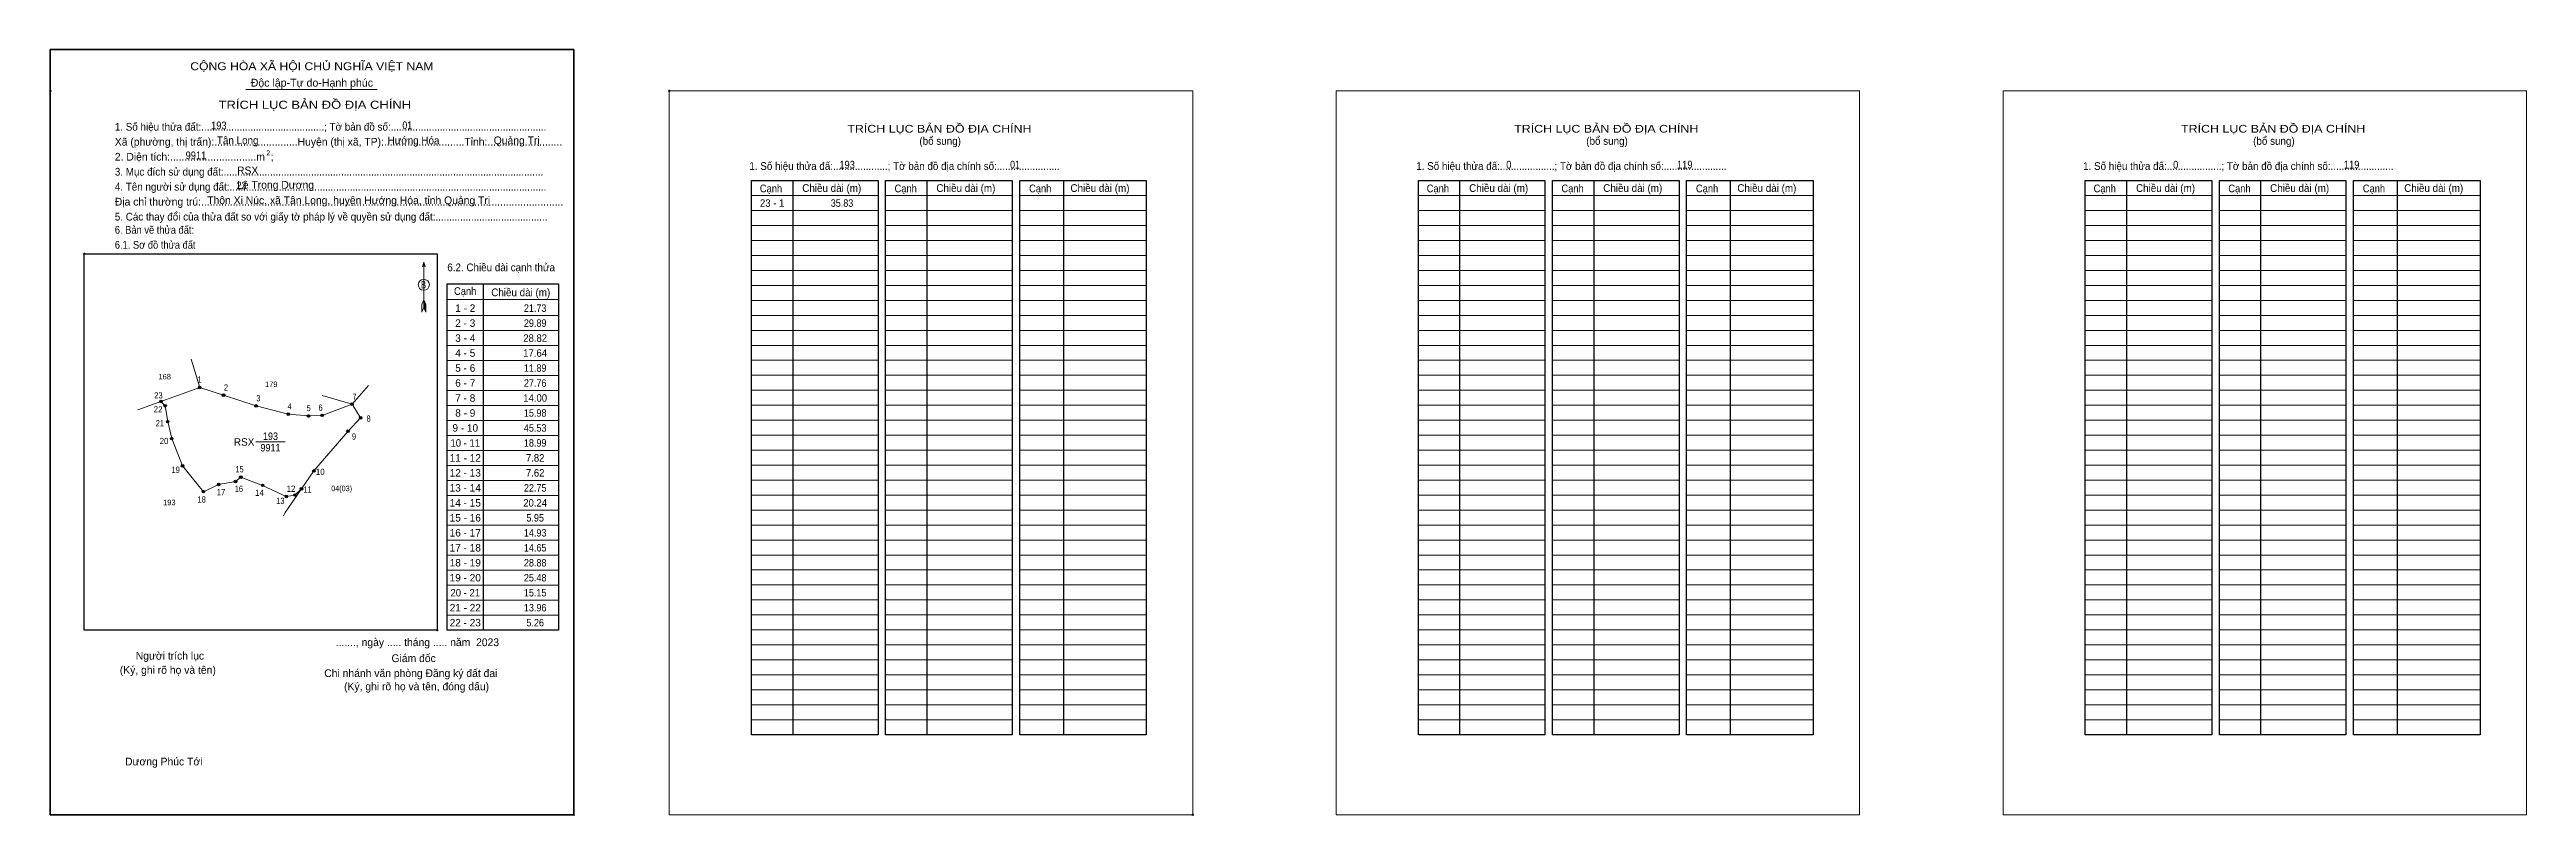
# Model space of a CAD drawing. Header units: metres. Extents: x 542127 to 544281, y 1836794 to 1837460.
import ezdxf
from ezdxf.enums import TextEntityAlignment as Align

# ---------------------------------------------------------------- set-up
doc = ezdxf.new("R2010")
doc.units = ezdxf.units.M
doc.header["$LTSCALE"] = 2.6
doc.header["$PDMODE"] = 32
doc.header["$PDSIZE"] = 1.3
for name, color, linetype, lineweight in [('1', 7, 'Continuous', 13), ('10', 7, 'Continuous', 13), ('11', 7, 'Continuous', 25), ('13', 7, 'Continuous', 13), ('2', 7, 'Continuous', 13), ('36', 7, 'Continuous', 13), ('63', 7, 'Continuous', 13), ('9', 7, 'Continuous', 13)]:
    doc.layers.add(name, color=color, linetype=linetype, lineweight=lineweight)
doc.layers.add('52', color=7, linetype='Continuous')
doc.layers.add('6', color=7, linetype='Continuous')

msp = doc.modelspace()

# ---------------------------------------------------------------- hatches: boundary and pattern name
at = {"layer": '11'}
for points in [[(542225.445, 1837154.16, 1), (542223.275, 1837154.16, 1)], [(542225.445, 1837154.16, 1), (542223.275, 1837154.16, 1)], [(542229.125, 1837150.4, 1), (542226.955, 1837150.4, 1)], [(542259.145, 1837166.33, 1), (542256.975, 1837166.33, 1)], [(542279.815, 1837159.61, 1), (542277.645, 1837159.61, 1)], [(542308.225, 1837150.31, 1), (542306.055, 1837150.31, 1)], [(542391.575, 1837151.77, 1), (542389.405, 1837151.77, 1)], [(542231.295, 1837136.61, 1), (542229.125, 1837136.61, 1)], [(542336.125, 1837143.07, 1), (542333.955, 1837143.07, 1)], [(542353.695, 1837141.52, 1), (542351.525, 1837141.52, 1)], [(542365.575, 1837142.04, 1), (542363.405, 1837142.04, 1)], [(542388.095, 1837128.32, 1), (542385.925, 1837128.32, 1)], [(542399.065, 1837139.94, 1), (542396.895, 1837139.94, 1)], [(542234.765, 1837121.86, 1), (542232.595, 1837121.86, 1)], [(542244.235, 1837098.2, 1), (542242.065, 1837098.2, 1)], [(542275.575, 1837082, 1), (542273.405, 1837082, 1)], [(542290.285, 1837084.58, 1), (542288.115, 1837084.58, 1)], [(542294.875, 1837088.37, 1), (542292.705, 1837088.37, 1)], [(542313.805, 1837081.21, 1), (542311.635, 1837081.21, 1)], [(542358.415, 1837093.8, 1), (542356.245, 1837093.8, 1)], [(542262.345, 1837075.7, 1), (542260.175, 1837075.7, 1)], [(542334.415, 1837071.57, 1), (542332.245, 1837071.57, 1)], [(542341.935, 1837072.81, 1), (542339.765, 1837072.81, 1)], [(542347.645, 1837078.16, 1), (542345.475, 1837078.16, 1)]]:
    msp.add_hatch(color=256, dxfattribs=at).paths.add_polyline_path(points)

# ---------------------------------------------------------------- linework, layer by layer
at = {"layer": '1', "lineweight": 25}
for p, q in [((542773.63, 1837346.19), (542773.63, 1836864.39)), ((542890.2, 1837346.19), (542890.2, 1836864.39)), ((543008.95, 1837346.19), (543008.95, 1836864.39)), ((543353.42, 1837346.19), (543353.42, 1836864.39)), ((543470, 1837346.19), (543470, 1836864.39)), ((543588.75, 1837346.19), (543588.75, 1836864.39)), ((543933.22, 1837346.19), (543933.22, 1836864.39)), ((544049.79, 1837346.19), (544049.79, 1836864.39)), ((544168.54, 1837346.19), (544168.54, 1836864.39)), ((542473.31, 1836986.84), (542473.31, 1837256.36)), ((542504.56, 1837256.36), (542504.56, 1836955.34)), ((542569.88, 1837256.36), (542569.88, 1836986.84))]:
    msp.add_line(p, q, dxfattribs=at)
at = {"layer": '1'}
for p, q in [((542737.82, 1837333.17), (542847.85, 1837333.17)), ((542737.82, 1837320.14), (542847.85, 1837320.14)), ((542854.39, 1837333.17), (542964.43, 1837333.17)), ((542854.39, 1837320.14), (542964.43, 1837320.14)), ((542970.97, 1837333.17), (543081, 1837333.17)), ((542970.97, 1837320.14), (543081, 1837320.14)), ((543317.61, 1837333.17), (543427.64, 1837333.17)), ((543317.61, 1837320.14), (543427.64, 1837320.14)), ((543434.19, 1837333.17), (543544.22, 1837333.17)), ((543434.19, 1837320.14), (543544.22, 1837320.14)), ((543550.77, 1837333.17), (543660.8, 1837333.17)), ((543550.77, 1837320.14), (543660.8, 1837320.14)), ((543897.41, 1837333.17), (544007.44, 1837333.17)), ((543897.41, 1837320.14), (544007.44, 1837320.14)), ((544013.98, 1837333.17), (544124.02, 1837333.17)), ((544013.98, 1837320.14), (544124.02, 1837320.14)), ((544130.56, 1837333.17), (544240.59, 1837333.17)), ((544130.56, 1837320.14), (544240.59, 1837320.14)), ((542737.82, 1837307.12), (542847.85, 1837307.12)), ((542854.39, 1837307.12), (542964.43, 1837307.12)), ((542970.97, 1837307.12), (543081, 1837307.12)), ((543317.61, 1837307.12), (543427.64, 1837307.12)), ((543434.19, 1837307.12), (543544.22, 1837307.12)), ((543550.77, 1837307.12), (543660.8, 1837307.12)), ((543897.41, 1837307.12), (544007.44, 1837307.12)), ((544013.98, 1837307.12), (544124.02, 1837307.12)), ((544130.56, 1837307.12), (544240.59, 1837307.12)), ((542737.82, 1837294.1), (542847.85, 1837294.1)), ((542737.82, 1837281.08), (542847.85, 1837281.08)), ((542854.39, 1837294.1), (542964.43, 1837294.1)), ((542854.39, 1837281.08), (542964.43, 1837281.08)), ((542970.97, 1837294.1), (543081, 1837294.1)), ((542970.97, 1837281.08), (543081, 1837281.08)), ((543317.61, 1837294.1), (543427.64, 1837294.1)), ((543317.61, 1837281.08), (543427.64, 1837281.08)), ((543434.19, 1837294.1), (543544.22, 1837294.1)), ((543434.19, 1837281.08), (543544.22, 1837281.08)), ((543550.77, 1837294.1), (543660.8, 1837294.1)), ((543550.77, 1837281.08), (543660.8, 1837281.08)), ((543897.41, 1837294.1), (544007.44, 1837294.1)), ((543897.41, 1837281.08), (544007.44, 1837281.08)), ((544013.98, 1837294.1), (544124.02, 1837294.1)), ((544013.98, 1837281.08), (544124.02, 1837281.08)), ((544130.56, 1837294.1), (544240.59, 1837294.1)), ((544130.56, 1837281.08), (544240.59, 1837281.08)), ((542452.88, 1837275.29), (542452.88, 1837235.9)), ((542737.82, 1837268.06), (542847.85, 1837268.06)), ((542737.82, 1837255.04), (542847.85, 1837255.04)), ((542854.39, 1837268.06), (542964.43, 1837268.06)), ((542854.39, 1837255.04), (542964.43, 1837255.04)), ((542970.97, 1837268.06), (543081, 1837268.06)), ((542970.97, 1837255.04), (543081, 1837255.04)), ((543317.61, 1837268.06), (543427.64, 1837268.06)), ((543317.61, 1837255.04), (543427.64, 1837255.04)), ((543434.19, 1837268.06), (543544.22, 1837268.06)), ((543434.19, 1837255.04), (543544.22, 1837255.04)), ((543550.77, 1837268.06), (543660.8, 1837268.06)), ((543550.77, 1837255.04), (543660.8, 1837255.04)), ((543897.41, 1837268.06), (544007.44, 1837268.06)), ((543897.41, 1837255.04), (544007.44, 1837255.04)), ((544013.98, 1837268.06), (544124.02, 1837268.06)), ((544013.98, 1837255.04), (544124.02, 1837255.04)), ((544130.56, 1837268.06), (544240.59, 1837268.06)), ((544130.56, 1837255.04), (544240.59, 1837255.04)), ((542452.88, 1837242.41), (542451.23, 1837238.39)), ((542452.88, 1837242.41), (542454.55, 1837238.39)), ((542452.88, 1837241.84), (542454.55, 1837237.81)), ((542452.88, 1837241.28), (542454.55, 1837237.24)), ((542452.88, 1837240.72), (542454.57, 1837236.66)), ((542452.88, 1837240.13), (542454.57, 1837236.07)), ((542452.88, 1837239.56), (542454.57, 1837235.48)), ((542452.88, 1837239), (542454.57, 1837234.9)), ((542452.88, 1837238.44), (542454.6, 1837234.31)), ((542452.88, 1837237.87), (542454.6, 1837233.73)), ((542452.88, 1837237.31), (542454.6, 1837233.14)), ((542452.88, 1837236.74), (542454.62, 1837232.58)), ((542452.88, 1837235.9), (542454.62, 1837231.88)), ((542454.62, 1837231.88), (542454.55, 1837238.39)), ((542473.31, 1837242.67), (542569.88, 1837242.67)), ((542737.82, 1837242.02), (542847.85, 1837242.02)), ((542854.39, 1837242.02), (542964.43, 1837242.02)), ((542970.97, 1837242.02), (543081, 1837242.02)), ((543317.61, 1837242.02), (543427.64, 1837242.02)), ((543434.19, 1837242.02), (543544.22, 1837242.02)), ((543550.77, 1837242.02), (543660.8, 1837242.02)), ((543897.41, 1837242.02), (544007.44, 1837242.02)), ((544013.98, 1837242.02), (544124.02, 1837242.02)), ((544130.56, 1837242.02), (544240.59, 1837242.02)), ((542473.31, 1837228.79), (542569.88, 1837228.79)), ((542473.31, 1837215.77), (542569.88, 1837215.77)), ((542737.82, 1837228.99), (542847.85, 1837228.99)), ((542737.82, 1837215.97), (542847.85, 1837215.97)), ((542854.39, 1837228.99), (542964.43, 1837228.99)), ((542854.39, 1837215.97), (542964.43, 1837215.97)), ((542970.97, 1837228.99), (543081, 1837228.99)), ((542970.97, 1837215.97), (543081, 1837215.97)), ((543317.61, 1837228.99), (543427.64, 1837228.99)), ((543317.61, 1837215.97), (543427.64, 1837215.97)), ((543434.19, 1837228.99), (543544.22, 1837228.99)), ((543434.19, 1837215.97), (543544.22, 1837215.97)), ((543550.77, 1837228.99), (543660.8, 1837228.99)), ((543550.77, 1837215.97), (543660.8, 1837215.97)), ((543897.41, 1837228.99), (544007.44, 1837228.99)), ((543897.41, 1837215.97), (544007.44, 1837215.97)), ((544013.98, 1837228.99), (544124.02, 1837228.99)), ((544013.98, 1837215.97), (544124.02, 1837215.97)), ((544130.56, 1837228.99), (544240.59, 1837228.99)), ((544130.56, 1837215.97), (544240.59, 1837215.97)), ((542473.31, 1837202.75), (542569.88, 1837202.75)), ((542737.82, 1837202.95), (542847.85, 1837202.95)), ((542737.82, 1837189.93), (542847.85, 1837189.93)), ((542854.39, 1837202.95), (542964.43, 1837202.95)), ((542854.39, 1837189.93), (542964.43, 1837189.93)), ((542970.97, 1837202.95), (543081, 1837202.95)), ((542970.97, 1837189.93), (543081, 1837189.93)), ((543317.61, 1837202.95), (543427.64, 1837202.95)), ((543317.61, 1837189.93), (543427.64, 1837189.93)), ((543434.19, 1837202.95), (543544.22, 1837202.95)), ((543434.19, 1837189.93), (543544.22, 1837189.93)), ((543550.77, 1837202.95), (543660.8, 1837202.95)), ((543550.77, 1837189.93), (543660.8, 1837189.93)), ((543897.41, 1837202.95), (544007.44, 1837202.95)), ((543897.41, 1837189.93), (544007.44, 1837189.93)), ((544013.98, 1837202.95), (544124.02, 1837202.95)), ((544013.98, 1837189.93), (544124.02, 1837189.93)), ((544130.56, 1837202.95), (544240.59, 1837202.95)), ((544130.56, 1837189.93), (544240.59, 1837189.93)), ((542473.31, 1837189.73), (542569.88, 1837189.73)), ((542473.31, 1837176.71), (542569.88, 1837176.71)), ((542737.82, 1837176.91), (542847.85, 1837176.91)), ((542854.39, 1837176.91), (542964.43, 1837176.91)), ((542970.97, 1837176.91), (543081, 1837176.91)), ((543317.61, 1837176.91), (543427.64, 1837176.91)), ((543434.19, 1837176.91), (543544.22, 1837176.91)), ((543550.77, 1837176.91), (543660.8, 1837176.91)), ((543897.41, 1837176.91), (544007.44, 1837176.91)), ((544013.98, 1837176.91), (544124.02, 1837176.91)), ((544130.56, 1837176.91), (544240.59, 1837176.91)), ((542473.31, 1837163.69), (542569.88, 1837163.69)), ((542473.31, 1837150.67), (542569.88, 1837150.67)), ((542737.82, 1837163.89), (542847.85, 1837163.89)), ((542737.82, 1837150.87), (542847.85, 1837150.87)), ((542854.39, 1837163.89), (542964.43, 1837163.89)), ((542854.39, 1837150.87), (542964.43, 1837150.87)), ((542970.97, 1837163.89), (543081, 1837163.89)), ((542970.97, 1837150.87), (543081, 1837150.87)), ((543317.61, 1837163.89), (543427.64, 1837163.89)), ((543317.61, 1837150.87), (543427.64, 1837150.87)), ((543434.19, 1837163.89), (543544.22, 1837163.89)), ((543434.19, 1837150.87), (543544.22, 1837150.87)), ((543550.77, 1837163.89), (543660.8, 1837163.89)), ((543550.77, 1837150.87), (543660.8, 1837150.87)), ((543897.41, 1837163.89), (544007.44, 1837163.89)), ((543897.41, 1837150.87), (544007.44, 1837150.87)), ((544013.98, 1837163.89), (544124.02, 1837163.89)), ((544013.98, 1837150.87), (544124.02, 1837150.87)), ((544130.56, 1837163.89), (544240.59, 1837163.89)), ((544130.56, 1837150.87), (544240.59, 1837150.87)), ((542473.31, 1837137.64), (542569.88, 1837137.64)), ((542737.82, 1837137.84), (542847.85, 1837137.84)), ((542854.39, 1837137.84), (542964.43, 1837137.84)), ((542970.97, 1837137.84), (543081, 1837137.84)), ((543317.61, 1837137.84), (543427.64, 1837137.84)), ((543434.19, 1837137.84), (543544.22, 1837137.84)), ((543550.77, 1837137.84), (543660.8, 1837137.84)), ((543897.41, 1837137.84), (544007.44, 1837137.84)), ((544013.98, 1837137.84), (544124.02, 1837137.84)), ((544130.56, 1837137.84), (544240.59, 1837137.84)), ((542473.31, 1837124.62), (542569.88, 1837124.62)), ((542473.31, 1837111.6), (542569.88, 1837111.6)), ((542737.82, 1837124.82), (542847.85, 1837124.82)), ((542737.82, 1837111.8), (542847.85, 1837111.8)), ((542854.39, 1837124.82), (542964.43, 1837124.82)), ((542854.39, 1837111.8), (542964.43, 1837111.8)), ((542970.97, 1837124.82), (543081, 1837124.82)), ((542970.97, 1837111.8), (543081, 1837111.8)), ((543317.61, 1837124.82), (543427.64, 1837124.82)), ((543317.61, 1837111.8), (543427.64, 1837111.8)), ((543434.19, 1837124.82), (543544.22, 1837124.82)), ((543434.19, 1837111.8), (543544.22, 1837111.8)), ((543550.77, 1837124.82), (543660.8, 1837124.82)), ((543550.77, 1837111.8), (543660.8, 1837111.8)), ((543897.41, 1837124.82), (544007.44, 1837124.82)), ((543897.41, 1837111.8), (544007.44, 1837111.8)), ((544013.98, 1837124.82), (544124.02, 1837124.82)), ((544013.98, 1837111.8), (544124.02, 1837111.8)), ((544130.56, 1837124.82), (544240.59, 1837124.82)), ((544130.56, 1837111.8), (544240.59, 1837111.8)), ((542473.31, 1837098.58), (542569.88, 1837098.58)), ((542473.31, 1837085.56), (542569.88, 1837085.56)), ((542737.82, 1837098.78), (542847.85, 1837098.78)), ((542737.82, 1837085.76), (542847.85, 1837085.76)), ((542854.39, 1837098.78), (542964.43, 1837098.78)), ((542854.39, 1837085.76), (542964.43, 1837085.76)), ((542970.97, 1837098.78), (543081, 1837098.78)), ((542970.97, 1837085.76), (543081, 1837085.76)), ((543317.61, 1837098.78), (543427.64, 1837098.78)), ((543317.61, 1837085.76), (543427.64, 1837085.76)), ((543434.19, 1837098.78), (543544.22, 1837098.78)), ((543434.19, 1837085.76), (543544.22, 1837085.76)), ((543550.77, 1837098.78), (543660.8, 1837098.78)), ((543550.77, 1837085.76), (543660.8, 1837085.76)), ((543897.41, 1837098.78), (544007.44, 1837098.78)), ((543897.41, 1837085.76), (544007.44, 1837085.76)), ((544013.98, 1837098.78), (544124.02, 1837098.78)), ((544013.98, 1837085.76), (544124.02, 1837085.76)), ((544130.56, 1837098.78), (544240.59, 1837098.78)), ((544130.56, 1837085.76), (544240.59, 1837085.76)), ((542473.31, 1837072.54), (542569.88, 1837072.54)), ((542737.82, 1837072.74), (542847.85, 1837072.74)), ((542854.39, 1837072.74), (542964.43, 1837072.74)), ((542970.97, 1837072.74), (543081, 1837072.74)), ((543317.61, 1837072.74), (543427.64, 1837072.74)), ((543434.19, 1837072.74), (543544.22, 1837072.74)), ((543550.77, 1837072.74), (543660.8, 1837072.74)), ((543897.41, 1837072.74), (544007.44, 1837072.74)), ((544013.98, 1837072.74), (544124.02, 1837072.74)), ((544130.56, 1837072.74), (544240.59, 1837072.74)), ((542473.31, 1837059.51), (542569.88, 1837059.51)), ((542473.31, 1837046.49), (542569.88, 1837046.49)), ((542737.82, 1837059.71), (542847.85, 1837059.71)), ((542737.82, 1837046.69), (542847.85, 1837046.69)), ((542854.39, 1837059.71), (542964.43, 1837059.71)), ((542854.39, 1837046.69), (542964.43, 1837046.69)), ((542970.97, 1837059.71), (543081, 1837059.71)), ((542970.97, 1837046.69), (543081, 1837046.69)), ((543317.61, 1837059.71), (543427.64, 1837059.71)), ((543317.61, 1837046.69), (543427.64, 1837046.69)), ((543434.19, 1837059.71), (543544.22, 1837059.71)), ((543434.19, 1837046.69), (543544.22, 1837046.69)), ((543550.77, 1837059.71), (543660.8, 1837059.71)), ((543550.77, 1837046.69), (543660.8, 1837046.69)), ((543897.41, 1837059.71), (544007.44, 1837059.71)), ((543897.41, 1837046.69), (544007.44, 1837046.69)), ((544013.98, 1837059.71), (544124.02, 1837059.71)), ((544013.98, 1837046.69), (544124.02, 1837046.69)), ((544130.56, 1837059.71), (544240.59, 1837059.71)), ((544130.56, 1837046.69), (544240.59, 1837046.69)), ((542473.31, 1837033.47), (542569.88, 1837033.47)), ((542473.31, 1837020.45), (542569.88, 1837020.45)), ((542737.82, 1837033.67), (542847.85, 1837033.67)), ((542737.82, 1837020.65), (542847.85, 1837020.65)), ((542854.39, 1837033.67), (542964.43, 1837033.67)), ((542854.39, 1837020.65), (542964.43, 1837020.65)), ((542970.97, 1837033.67), (543081, 1837033.67)), ((542970.97, 1837020.65), (543081, 1837020.65)), ((543317.61, 1837033.67), (543427.64, 1837033.67)), ((543317.61, 1837020.65), (543427.64, 1837020.65)), ((543434.19, 1837033.67), (543544.22, 1837033.67)), ((543434.19, 1837020.65), (543544.22, 1837020.65)), ((543550.77, 1837033.67), (543660.8, 1837033.67)), ((543550.77, 1837020.65), (543660.8, 1837020.65)), ((543897.41, 1837033.67), (544007.44, 1837033.67)), ((543897.41, 1837020.65), (544007.44, 1837020.65)), ((544013.98, 1837033.67), (544124.02, 1837033.67)), ((544013.98, 1837020.65), (544124.02, 1837020.65)), ((544130.56, 1837033.67), (544240.59, 1837033.67)), ((544130.56, 1837020.65), (544240.59, 1837020.65)), ((542473.31, 1837007.43), (542569.88, 1837007.43)), ((542737.82, 1837007.63), (542847.85, 1837007.63)), ((542854.39, 1837007.63), (542964.43, 1837007.63)), ((542970.97, 1837007.63), (543081, 1837007.63)), ((543317.61, 1837007.63), (543427.64, 1837007.63)), ((543434.19, 1837007.63), (543544.22, 1837007.63)), ((543550.77, 1837007.63), (543660.8, 1837007.63)), ((543897.41, 1837007.63), (544007.44, 1837007.63)), ((544013.98, 1837007.63), (544124.02, 1837007.63)), ((544130.56, 1837007.63), (544240.59, 1837007.63)), ((542473.31, 1836994.41), (542569.88, 1836994.41)), ((542473.31, 1836981.39), (542569.88, 1836981.39)), ((542737.82, 1836994.61), (542847.85, 1836994.61)), ((542737.82, 1836981.59), (542847.85, 1836981.59)), ((542854.39, 1836994.61), (542964.43, 1836994.61)), ((542854.39, 1836981.59), (542964.43, 1836981.59)), ((542970.97, 1836994.61), (543081, 1836994.61)), ((542970.97, 1836981.59), (543081, 1836981.59)), ((543317.61, 1836994.61), (543427.64, 1836994.61)), ((543317.61, 1836981.59), (543427.64, 1836981.59)), ((543434.19, 1836994.61), (543544.22, 1836994.61)), ((543434.19, 1836981.59), (543544.22, 1836981.59)), ((543550.77, 1836994.61), (543660.8, 1836994.61)), ((543550.77, 1836981.59), (543660.8, 1836981.59)), ((543897.41, 1836994.61), (544007.44, 1836994.61)), ((543897.41, 1836981.59), (544007.44, 1836981.59)), ((544013.98, 1836994.61), (544124.02, 1836994.61)), ((544013.98, 1836981.59), (544124.02, 1836981.59)), ((544130.56, 1836994.61), (544240.59, 1836994.61)), ((544130.56, 1836981.59), (544240.59, 1836981.59)), ((542473.31, 1836968.36), (542569.88, 1836968.36)), ((542737.82, 1836968.56), (542847.85, 1836968.56)), ((542737.82, 1836955.54), (542847.85, 1836955.54)), ((542854.39, 1836968.56), (542964.43, 1836968.56)), ((542854.39, 1836955.54), (542964.43, 1836955.54)), ((542970.97, 1836968.56), (543081, 1836968.56)), ((542970.97, 1836955.54), (543081, 1836955.54)), ((543317.61, 1836968.56), (543427.64, 1836968.56)), ((543317.61, 1836955.54), (543427.64, 1836955.54)), ((543434.19, 1836968.56), (543544.22, 1836968.56)), ((543434.19, 1836955.54), (543544.22, 1836955.54)), ((543550.77, 1836968.56), (543660.8, 1836968.56)), ((543550.77, 1836955.54), (543660.8, 1836955.54)), ((543897.41, 1836968.56), (544007.44, 1836968.56)), ((543897.41, 1836955.54), (544007.44, 1836955.54)), ((544013.98, 1836968.56), (544124.02, 1836968.56)), ((544013.98, 1836955.54), (544124.02, 1836955.54)), ((544130.56, 1836968.56), (544240.59, 1836968.56)), ((544130.56, 1836955.54), (544240.59, 1836955.54)), ((542737.82, 1836942.52), (542847.85, 1836942.52)), ((542854.39, 1836942.52), (542964.43, 1836942.52)), ((542970.97, 1836942.52), (543081, 1836942.52)), ((543317.61, 1836942.52), (543427.64, 1836942.52)), ((543434.19, 1836942.52), (543544.22, 1836942.52)), ((543550.77, 1836942.52), (543660.8, 1836942.52)), ((543897.41, 1836942.52), (544007.44, 1836942.52)), ((544013.98, 1836942.52), (544124.02, 1836942.52)), ((544130.56, 1836942.52), (544240.59, 1836942.52)), ((542737.82, 1836929.5), (542847.85, 1836929.5)), ((542737.82, 1836916.48), (542847.85, 1836916.48)), ((542854.39, 1836929.5), (542964.43, 1836929.5)), ((542854.39, 1836916.48), (542964.43, 1836916.48)), ((542970.97, 1836929.5), (543081, 1836929.5)), ((542970.97, 1836916.48), (543081, 1836916.48)), ((543317.61, 1836929.5), (543427.64, 1836929.5)), ((543317.61, 1836916.48), (543427.64, 1836916.48)), ((543434.19, 1836929.5), (543544.22, 1836929.5)), ((543434.19, 1836916.48), (543544.22, 1836916.48)), ((543550.77, 1836929.5), (543660.8, 1836929.5)), ((543550.77, 1836916.48), (543660.8, 1836916.48)), ((543897.41, 1836929.5), (544007.44, 1836929.5)), ((543897.41, 1836916.48), (544007.44, 1836916.48)), ((544013.98, 1836929.5), (544124.02, 1836929.5)), ((544013.98, 1836916.48), (544124.02, 1836916.48)), ((544130.56, 1836929.5), (544240.59, 1836929.5)), ((544130.56, 1836916.48), (544240.59, 1836916.48)), ((542737.82, 1836903.46), (542847.85, 1836903.46)), ((542737.82, 1836890.44), (542847.85, 1836890.44)), ((542854.39, 1836903.46), (542964.43, 1836903.46)), ((542854.39, 1836890.44), (542964.43, 1836890.44)), ((542970.97, 1836903.46), (543081, 1836903.46)), ((542970.97, 1836890.44), (543081, 1836890.44)), ((543317.61, 1836903.46), (543427.64, 1836903.46)), ((543317.61, 1836890.44), (543427.64, 1836890.44)), ((543434.19, 1836903.46), (543544.22, 1836903.46)), ((543434.19, 1836890.44), (543544.22, 1836890.44)), ((543550.77, 1836903.46), (543660.8, 1836903.46)), ((543550.77, 1836890.44), (543660.8, 1836890.44)), ((543897.41, 1836903.46), (544007.44, 1836903.46)), ((543897.41, 1836890.44), (544007.44, 1836890.44)), ((544013.98, 1836903.46), (544124.02, 1836903.46)), ((544013.98, 1836890.44), (544124.02, 1836890.44)), ((544130.56, 1836903.46), (544240.59, 1836903.46)), ((544130.56, 1836890.44), (544240.59, 1836890.44)), ((542737.82, 1836877.41), (542847.85, 1836877.41)), ((542854.39, 1836877.41), (542964.43, 1836877.41)), ((542970.97, 1836877.41), (543081, 1836877.41)), ((543317.61, 1836877.41), (543427.64, 1836877.41)), ((543434.19, 1836877.41), (543544.22, 1836877.41)), ((543550.77, 1836877.41), (543660.8, 1836877.41)), ((543897.41, 1836877.41), (544007.44, 1836877.41)), ((544013.98, 1836877.41), (544124.02, 1836877.41)), ((544130.56, 1836877.41), (544240.59, 1836877.41))]:
    msp.add_line(p, q, dxfattribs=at)
at = {"layer": '1', "lineweight": 25}
for points in [[(542737.82, 1837346.19), (542847.85, 1837346.19), (542847.85, 1836864.39), (542737.82, 1836864.39)], [(542854.39, 1837346.19), (542964.43, 1837346.19), (542964.43, 1836864.39), (542854.39, 1836864.39)], [(542970.97, 1837346.19), (543081, 1837346.19), (543081, 1836864.39), (542970.97, 1836864.39)], [(543317.61, 1837346.19), (543427.64, 1837346.19), (543427.64, 1836864.39), (543317.61, 1836864.39)], [(543434.19, 1837346.19), (543544.22, 1837346.19), (543544.22, 1836864.39), (543434.19, 1836864.39)], [(543550.77, 1837346.19), (543660.8, 1837346.19), (543660.8, 1836864.39), (543550.77, 1836864.39)], [(543897.41, 1837346.19), (544007.44, 1837346.19), (544007.44, 1836864.39), (543897.41, 1836864.39)], [(544013.98, 1837346.19), (544124.02, 1837346.19), (544124.02, 1836864.39), (544013.98, 1836864.39)], [(544130.56, 1837346.19), (544240.59, 1837346.19), (544240.59, 1836864.39), (544130.56, 1836864.39)], [(542157.71, 1837282.56), (542464.63, 1837282.56), (542464.63, 1836955.34), (542157.71, 1836955.34)], [(542473.31, 1837256.36), (542569.88, 1837256.36), (542569.88, 1836955.34), (542473.31, 1836955.34)]]:
    msp.add_lwpolyline(points, close=True, dxfattribs=at)
at = {"layer": '1'}
for points in [[(542454.01, 1837271.1), (542452.88, 1837275.29), (542451.75, 1837271.1)], [(542452.88, 1837235.9), (542451.14, 1837231.88), (542451.23, 1837238.39)]]:
    msp.add_lwpolyline(points, dxfattribs=at)
msp.add_circle((542452.883, 1837255.595), 4.806, dxfattribs=at)
for p in [(542128.14, 1837424.26), (542666.33, 1837424.26), (542157.71, 1837282.56), (542464.63, 1836955.34), (542583.18, 1836794.88), (543121.36, 1836794.88)]:
    msp.add_point(p, dxfattribs=at)
at = {"layer": '10'}
for p, q in [((542250.62, 1837190.92), (542258.06, 1837166.33)), ((542364.46, 1837159.36), (542390.49, 1837151.77))]:
    msp.add_line(p, q, dxfattribs=at)
msp.add_lwpolyline([(542224.36, 1837154.16), (542258.06, 1837166.33), (542278.73, 1837159.61), (542307.14, 1837150.31), (542335.04, 1837143.07), (542352.61, 1837141.52), (542364.49, 1837142.04), (542390.49, 1837151.77), (542397.98, 1837139.94), (542387.01, 1837128.32), (542357.33, 1837093.8), (542346.56, 1837078.16), (542340.85, 1837072.81), (542333.33, 1837071.57), (542312.72, 1837081.21), (542293.79, 1837088.37), (542289.2, 1837084.58), (542274.49, 1837082), (542261.26, 1837075.7), (542243.15, 1837098.2), (542233.68, 1837121.86), (542230.21, 1837136.61), (542228.04, 1837150.4)], close=True, dxfattribs=at)
at = {"layer": '11'}
for centre in [(542224.36, 1837154.16), (542224.36, 1837154.16), (542228.04, 1837150.4), (542258.06, 1837166.33), (542278.73, 1837159.61), (542307.14, 1837150.31), (542390.49, 1837151.77), (542230.21, 1837136.61), (542335.04, 1837143.07), (542352.61, 1837141.52), (542364.49, 1837142.04), (542387.01, 1837128.32), (542397.98, 1837139.94), (542233.68, 1837121.86), (542243.15, 1837098.2), (542274.49, 1837082), (542289.2, 1837084.58), (542293.79, 1837088.37), (542312.72, 1837081.21), (542357.33, 1837093.8), (542261.26, 1837075.7), (542333.33, 1837071.57), (542340.85, 1837072.81), (542346.56, 1837078.16)]:
    msp.add_circle(centre, 1.085, dxfattribs=at)
at = {"layer": '13'}
msp.add_line((542298.22, 1837425.49), (542412.27, 1837425.49), dxfattribs=at)
at = {"layer": '2', "lineweight": 35}
msp.add_lwpolyline([(542128.14, 1837460.11), (542583.18, 1837460.11), (542583.18, 1836794.88), (542128.14, 1836794.88)], close=True, dxfattribs=at)
at = {"layer": '2'}
for points in [[(542666.33, 1837424.26), (543121.37, 1837424.26), (543121.37, 1836794.88), (542666.33, 1836794.88)], [(543246.12, 1837424.26), (543701.16, 1837424.26), (543701.16, 1836794.88), (543246.12, 1836794.88)], [(543825.92, 1837424.26), (544280.96, 1837424.26), (544280.96, 1836794.88), (543825.92, 1836794.88)]]:
    msp.add_lwpolyline(points, close=True, dxfattribs=at)
at = {"layer": '36'}
for p, q in [((542224.36, 1837154.16), (542204.18, 1837146.87)), ((542224.36, 1837154.16), (542228.04, 1837150.4)), ((542390.49, 1837151.77), (542404.91, 1837168.07)), ((542261.26, 1837075.7), (542274.49, 1837082)), ((542312.72, 1837081.21), (542333.33, 1837071.57)), ((542340.85, 1837072.81), (542346.56, 1837078.16))]:
    msp.add_line(p, q, dxfattribs=at)
at = {"layer": '63'}
msp.add_lwpolyline([(542346.56, 1837078.16), (542332.46, 1837057.69), (542330.99, 1837054.69)], dxfattribs=at)
at = {"layer": '9'}
msp.add_line((542306.9, 1837118.95), (542332.21, 1837118.95), dxfattribs=at)

# ---------------------------------------------------------------- texts
at = {"layer": '1'}
for s, height, width, p in [('TRÍCH LỤC BẢN ĐỒ ĐỊA CHÍNH', 7.032, 1.2, (542358.16, 1837408.61)), ('TRÍCH LỤC BẢN ĐỒ ĐỊA CHÍNH', 6.728, 1.2, (542901.15, 1837387.86)), ('TRÍCH LỤC BẢN ĐỒ ĐỊA CHÍNH', 6.728, 1.2, (543480.935, 1837387.86)), ('TRÍCH LỤC BẢN ĐỒ ĐỊA CHÍNH', 6.728, 1.2, (544060.745, 1837387.86)), ('168', 4.8, 0.85, (542227.625, 1837173.34)), ('179', 4.8, 0.85, (542320.255, 1837166.69)), ('193', 4.8, 0.85, (542231.61, 1837063.89)), ('04(03)', 4.8, 0.9, (542381.45, 1837076.13))]:
    msp.add_text(s, height=height, dxfattribs=dict(at, width=width)).set_placement(p, align=Align.CENTER)
for s, p in [('Xã (phường, thị trấn):.............................Huyện (thị xã, TP):............................Tỉnh:..........................', (542184.26, 1837376.57)), ('2. Diện tích:..............................m  ;', (542184.26, 1837363.54)), ('Địa chỉ thường trú:..............................................................................................................................', (542184.26, 1837324.48)), ('......., ngày ..... tháng ..... năm  2023', (542376.3, 1836941.46))]:
    msp.add_text(s, height=6.728, dxfattribs=at).set_placement(p)
for s, height, width, p in [('1. Số hiệu thửa đất:.............................................; Tờ bản đồ số:.........................................................', 6.728, 0.95, (542184.26, 1837389.59)), ('(bổ sung)', 6.728, 0.95, (542883.75, 1837377.29)), ('(bổ sung)', 6.728, 0.95, (543463.55, 1837377.29)), ('(bổ sung)', 6.728, 0.95, (544043.34, 1837377.29)), ('2', 4.34, 0.9, (542315.99, 1837368.1)), ('1. Số hiệu thửa đấ:....................; Tờ bản đồ địa chính số:.......................', 6.728, 0.95, (542735.93, 1837355.46)), ('1. Số hiệu thửa đấ:....................; Tờ bản đồ địa chính số:.......................', 6.728, 0.95, (543315.72, 1837355.46)), ('1. Số hiệu thửa đấ:....................; Tờ bản đồ địa chính số:.......................', 6.728, 0.95, (543895.52, 1837355.46)), ('4. Tên người sử dụng đất:....................................................................................................................', 6.728, 0.95, (542184.26, 1837337.5)), ('3. Mục đích sử dụng đất:.....................................................................................................................', 6.728, 0.95, (542184.26, 1837350.52)), ('Cạnh', 6.728, 0.9, (542745.05, 1837335.99)), ('Chiều dài (m)', 6.728, 0.95, (542781.92, 1837336.32)), ('Cạnh', 6.728, 0.9, (542862.18, 1837335.99)), ('Chiều dài (m)', 6.728, 0.95, (542898.51, 1837336.32)), ('Cạnh', 6.728, 0.9, (542979.11, 1837335.99)), ('Chiều dài (m)', 6.728, 0.95, (543015.09, 1837336.32)), ('Cạnh', 6.728, 0.9, (543324.83, 1837335.99)), ('Chiều dài (m)', 6.728, 0.95, (543361.73, 1837336.32)), ('Cạnh', 6.728, 0.9, (543441.96, 1837335.99)), ('Chiều dài (m)', 6.728, 0.95, (543478.31, 1837336.32)), ('Cạnh', 6.728, 0.9, (543558.91, 1837335.99)), ('Chiều dài (m)', 6.728, 0.95, (543594.88, 1837336.32)), ('Cạnh', 6.728, 0.9, (543904.64, 1837335.99)), ('Chiều dài (m)', 6.728, 0.95, (543941.53, 1837336.32)), ('Cạnh', 6.728, 0.9, (544021.76, 1837335.99)), ('Chiều dài (m)', 6.728, 0.95, (544058.09, 1837336.32)), ('Cạnh', 6.728, 0.9, (544138.7, 1837335.99)), ('Chiều dài (m)', 6.728, 0.95, (544174.68, 1837336.32)), ('5. Các thay đổi của thửa đất so với giấy tờ pháp lý về quyền sử dụng đất:.........................................', 6.728, 0.95, (542184.26, 1837311.46)), ('6. Bản vẽ thửa đất:', 6.728, 0.9, (542184.26, 1837299.99)), ('6.1. Sơ đồ thửa đất', 6.728, 0.9, (542184.26, 1837286.96)), ('B', 6.511, 0.75, (542450.47, 1837252.42)), ('6.2. Chiều dài cạnh thửa', 6.728, 0.95, (542473.31, 1837267.36)), ('Cạnh', 6.728, 0.9, (542479.17, 1837246.74)), ('Chiều dài (m)', 6.728, 0.95, (542511.51, 1837245.65))]:
    msp.add_text(s, height=height, dxfattribs=dict(at, width=width)).set_placement(p)
for s, p in [('Người trích lục', (542261.87, 1836929.74)), ('(Ký, ghi rõ họ và tên)', (542272.08, 1836917.37)), ('Dương Phúc Tới', (542260.46, 1836837.75))]:
    msp.add_text(s, height=6.728, dxfattribs=at).set_placement(p, align=Align.RIGHT)
for s, p in [('Giám đốc', (542444.035, 1836927.57)), ('Chi nhánh văn phòng Đăng ký đất đai', (542441.61, 1836914.55)), ('(Ký, ghi rõ họ và tên, đóng dấu)', (542446.59, 1836903.05))]:
    msp.add_text(s, height=6.728, dxfattribs=at).set_placement(p, align=Align.CENTER)
at = {"layer": '13'}
for s, height, width, p in [('CỘNG HÒA XÃ HỘI CHỦ NGHĨA VIỆT NAM', 6.875, 1.15, (542355.565, 1837442.16)), ('193', 6.511, 0.9, (542319.56, 1837120.69)), ('9911', 6.511, 0.9, (542319.56, 1837110.7))]:
    msp.add_text(s, height=height, dxfattribs=dict(at, width=width)).set_placement(p, align=Align.CENTER)
msp.add_text('Độc lập-Tự do-Hạnh phúc', height=6.875, dxfattribs=at).set_placement((542355.56, 1837427.85), align=Align.CENTER)
msp.add_text('RSX', height=6.511, dxfattribs=at).set_placement((542305.6, 1837115.69), align=Align.RIGHT)
at = {"layer": '52'}
for s, width, p in [('23 - 1', 0.95, (542755.73, 1837323.4)), ('35.83', 0.9, (542816.49, 1837323.4)), ('21.73', 0.9, (542549.7, 1837232.05)), ('28.82', 0.95, (542549.71, 1837206.01)), ('29.89', 0.9, (542549.71, 1837219.03)), ('17.64', 0.95, (542549.705, 1837192.99)), ('27.76', 0.9, (542549.71, 1837166.94)), ('11.89', 0.9, (542549.71, 1837179.96)), ('14.00', 0.95, (542549.705, 1837153.92)), ('15.98', 0.9, (542549.71, 1837140.9)), ('45.53', 0.9, (542549.7, 1837127.88)), ('10 - 11', 0.95, (542488.935, 1837114.86)), ('18.99', 0.9, (542549.71, 1837114.86)), ('7.82', 0.95, (542549.7, 1837101.83)), ('22.75', 0.9, (542549.71, 1837075.79)), ('7.62', 0.95, (542549.7, 1837088.81)), ('20.24', 0.95, (542549.705, 1837062.77)), ('14.93', 0.9, (542549.7, 1837036.73)), ('5.95', 0.9, (542549.7, 1837049.75)), ('14.65', 0.9, (542549.71, 1837023.71)), ('28.88', 0.9, (542549.71, 1837010.68)), ('25.48', 0.9, (542549.71, 1836997.66)), ('20 - 21', 0.95, (542488.935, 1836984.64)), ('15.15', 0.9, (542549.71, 1836984.64)), ('13.96', 0.9, (542549.71, 1836971.62)), ('5.26', 0.9, (542549.705, 1836958.6))]:
    msp.add_text(s, height=6.511, dxfattribs=dict(at, width=width)).set_placement(p, align=Align.CENTER)
for s, p in [('1 - 2', (542488.945, 1837232.05)), ('3 - 4', (542488.94, 1837206.01)), ('2 - 3', (542488.935, 1837219.03)), ('4 - 5', (542488.935, 1837192.99)), ('5 - 6', (542488.935, 1837179.96)), ('6 - 7', (542488.935, 1837166.94)), ('8 - 9', (542488.945, 1837140.9)), ('7 - 8', (542488.935, 1837153.92)), ('9 - 10', (542488.935, 1837127.88)), ('11 - 12', (542488.94, 1837101.83)), ('12 - 13', (542488.935, 1837088.81)), ('13 - 14', (542488.935, 1837075.79)), ('14 - 15', (542488.935, 1837062.77)), ('16 - 17', (542488.935, 1837036.73)), ('15 - 16', (542488.94, 1837049.75)), ('17 - 18', (542488.935, 1837023.71)), ('19 - 20', (542488.935, 1836997.66)), ('18 - 19', (542488.945, 1837010.68)), ('21 - 22', (542488.94, 1836971.62)), ('22 - 23', (542488.935, 1836958.6))]:
    msp.add_text(s, height=6.511, dxfattribs=at).set_placement(p, align=Align.CENTER)
at = {"layer": '6'}
for s, width, p in [('193', 0.9, (542267.9, 1837390.78)), ('Tân Long', 0.95, (542273.04, 1837377.85)), ('Hướng Hóa', 0.95, (542421.42, 1837377.76)), ('01', 0.85, (542434.23, 1837390.87)), ('9911', 0.9, (542245.78, 1837364.74)), ('193', 0.9, (542814.15, 1837356.63)), ('01', 0.85, (542962.62, 1837356.68)), ('0', 0.9, (543393.95, 1837356.63)), ('119', 0.9, (543542.4, 1837356.68)), ('0', 0.9, (543973.74, 1837356.63)), ('119', 0.9, (544122.2, 1837356.68)), ('23', 0.85, (542290.16, 1837338.54))]:
    msp.add_text(s, height=6.728, dxfattribs=dict(at, width=width)).set_placement(p)
for s, p in [('Quảng Trị', (542513.66, 1837377.8)), ('RSX', (542290.51, 1837351.65)), ('Lê Trọng Dương', (542290.51, 1837339.12)), ('Thôn Xi Núc, xã Tân Long, huyện Hướng Hóa, tỉnh Quảng Trị', (542264.58, 1837325.72))]:
    msp.add_text(s, height=6.728, dxfattribs=at).set_placement(p)
at = {"layer": '9'}
for s, width, p in [('1', 0.75, (542257.95, 1837170.56)), ('2', 0.9, (542280.885, 1837163.5)), ('22', 0.95, (542221.835, 1837144.57)), ('23', 0.9, (542222.175, 1837156.77)), ('3', 0.8, (542309.095, 1837154.26)), ('4', 0.9, (542336.23, 1837147.2)), ('5', 0.85, (542352.765, 1837145.75)), ('6', 0.9, (542363.115, 1837146.13)), ('7', 0.85, (542392.71, 1837155.64)), ('21', 0.85, (542223.395, 1837132.56)), ('9', 0.85, (542392.17, 1837120.96)), ('8', 0.85, (542404.9, 1837136.56)), ('20', 0.95, (542227.065, 1837117.06)), ('19', 0.9, (542237.165, 1837091.98)), ('15', 0.9, (542292.665, 1837092.51)), ('10', 0.95, (542362.84, 1837090.33)), ('18', 0.9, (542259.715, 1837066.22)), ('17', 0.9, (542276.61, 1837072.67)), ('16', 0.9, (542292.115, 1837075.56)), ('14', 0.95, (542310.025, 1837072.1)), ('13', 0.9, (542328.155, 1837065)), ('12', 0.95, (542337.4, 1837075.58)), ('11', 0.85, (542351.825, 1837074.85))]:
    msp.add_text(s, height=5.426, dxfattribs=dict(at, width=width)).set_placement(p, align=Align.CENTER)

doc.saveas('drawing.dxf')
